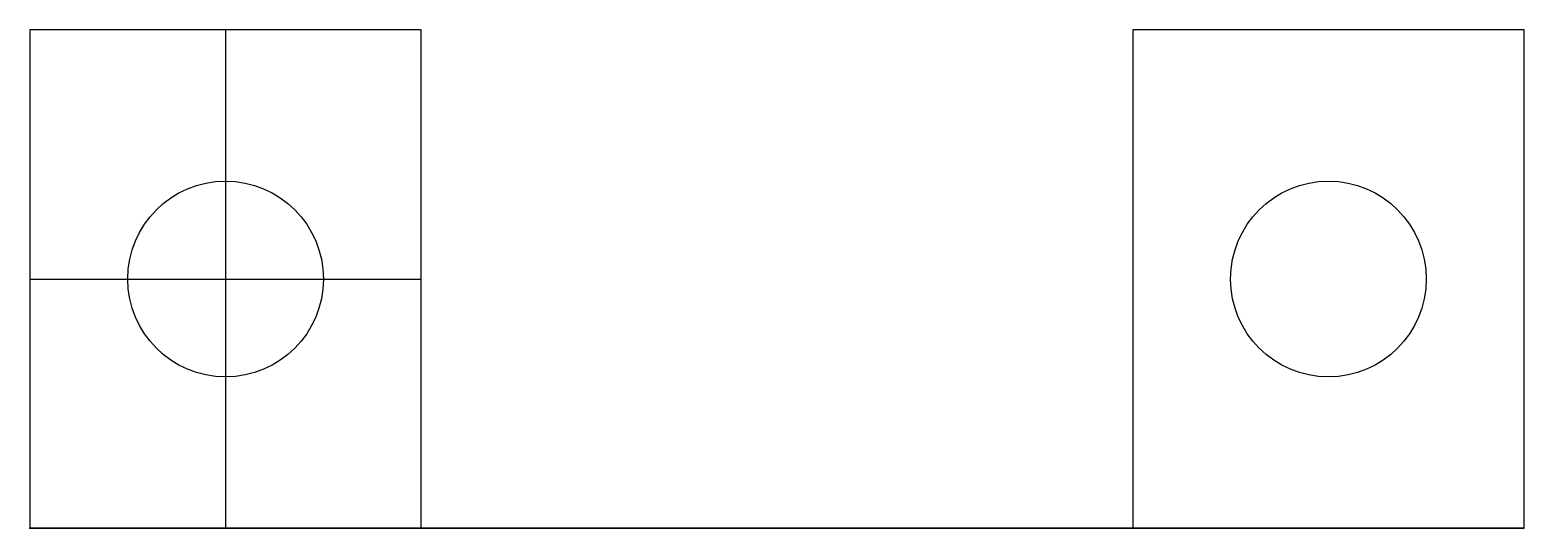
# Model space of a CAD drawing. Header units: centimetres. Extents: x 0 to 4.2, y 0 to 1.4.
import ezdxf

# ---------------------------------------------------------------- set-up
doc = ezdxf.new("R2010")
doc.units = ezdxf.units.CM
doc.header["$MEASUREMENT"] = 0
for name, color, linetype in [('SK 12mm v1_Sketch1', 7, 'Continuous'), ('SK 12mm v1_Sketch2', 7, 'Continuous'), ('SK 12mm v1_Sketch3', 7, 'Continuous'), ('SK 12mm v1_Sketch4', 7, 'Continuous')]:
    doc.layers.add(name, color=color, linetype=linetype)

msp = doc.modelspace()

# ---------------------------------------------------------------- linework, layer by layer
at = {"layer": 'SK 12mm v1_Sketch1'}
for p, q in [((0, 0), (0, 0, 0.6)), ((0, 0), (4.2, 0)), ((0, 0, 0.6), (1.1, 0, 0.6)), ((1.1, 0, 0.6), (1.1, 0, 3.75)), ((1.1, 0, 3.75), (3.1, 0, 3.75)), ((4.2, 0, 0.6), (3.1, 0, 0.6)), ((3.1, 0, 0.6), (3.1, 0, 3.75)), ((4.2, 0), (4.2, 0, 0.6))]:
    msp.add_line(p, q, dxfattribs=at)
msp.add_point((0, 0), dxfattribs=at)
at = {"layer": 'SK 12mm v1_Sketch2'}
for p, q in [((1.1, 0, 0.6), (0, 0, 0.6)), ((0, 0), (2.1, 0)), ((0, 0, 0.6), (0, 0)), ((0, 0), (4.2, 0)), ((3.1, 0, 3.75), (1.1, 0, 3.75)), ((1.1, 0, 3.75), (1.1, 0, 0.6)), ((1.9, 0, 3.75), (1.9, 0, 2.8657)), ((2.1, 0, 3.75), (1.9, 0, 3.75)), ((2.1, 0, 3.75), (2.3, 0, 3.75)), ((2.1, 0), (2.1, 0, 2.3)), ((2.3, 0, 3.75), (2.3, 0, 2.8657)), ((3.1, 0, 0.6), (3.1, 0, 3.75)), ((4.2, 0, 0.6), (3.1, 0, 0.6)), ((4.2, 0), (4.2, 0, 0.6))]:
    msp.add_line(p, q, dxfattribs=at)
at = {"layer": 'SK 12mm v1_Sketch2', "extrusion": (0, -1, 0)}
msp.add_circle((2.1, 2.3), 0.6, dxfattribs=at)
at = {"layer": 'SK 12mm v1_Sketch2'}
msp.add_point((0, 0), dxfattribs=at)
at = {"layer": 'SK 12mm v1_Sketch3'}
for p, q in [((0, 1.4, 0.6), (0, 0, 0.6)), ((1.1, 1.4, 0.6), (0, 1.4, 0.6)), ((0.55, 1.4, 0.6), (0.55, 0, 0.6)), ((1.1, 0, 0.6), (1.1, 1.4, 0.6)), ((0, 0.7, 0.6), (1.1, 0.7, 0.6)), ((0, 0, 0.6), (1.1, 0, 0.6))]:
    msp.add_line(p, q, dxfattribs=at)
msp.add_circle((0.55, 0.7, 0.6), 0.275, dxfattribs=at)
msp.add_point((0, 0, 0.6), dxfattribs=at)
at = {"layer": 'SK 12mm v1_Sketch4'}
for p, q in [((4.2, 1.4, 0.6), (3.1, 1.4, 0.6)), ((3.1, 1.4, 0.6), (3.1, 0, 0.6)), ((4.2, 0, 0.6), (4.2, 1.4, 0.6)), ((3.1, 0, 0.6), (4.2, 0, 0.6))]:
    msp.add_line(p, q, dxfattribs=at)
msp.add_circle((3.65, 0.7, 0.6), 0.275, dxfattribs=at)
msp.add_point((0, 0, 0.6), dxfattribs=at)

doc.saveas('drawing.dxf')
